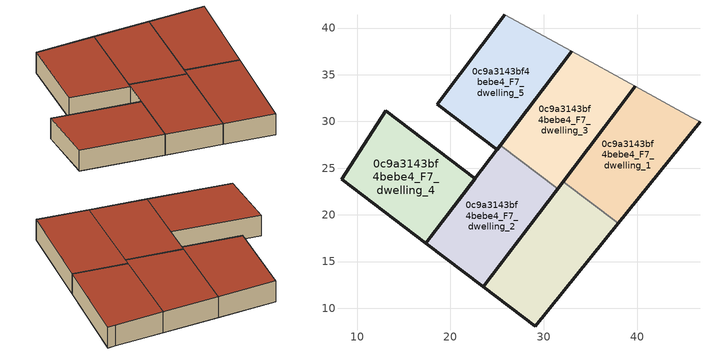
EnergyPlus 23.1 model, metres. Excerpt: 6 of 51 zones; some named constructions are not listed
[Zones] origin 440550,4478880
0c9a3143bf4bebe4_F7_dwelling_0
 floor to 0c9a3143bf4bebe4_F6_dwelling_0 (EU_floor_Construction): 29.07,8.09 37.95,19.09 32.06,23.56 23.52,12.3 z21
 wall outside (EU_wall_Construction): 37.95,19.09 29.07,8.09 23.52,12.3 32.06,23.56 z21:24
 wall to 0c9a3143bf4bebe4_F7_dwelling_1 (EU_wall_Construction): 32.06,23.56 37.95,19.09 z21:24
 roof outside (EU_roof_Construction): 37.95,19.09 29.07,8.09 23.52,12.3 32.06,23.56 z24
0c9a3143bf4bebe4_F7_dwelling_1
 floor to 0c9a3143bf4bebe4_F6_dwelling_1 (EU_floor_Construction): 37.95,19.09 46.73,29.98 45.78,30.48 39.8,33.75 32.06,23.56 z21
 wall outside (EU_wall_Construction): 46.73,29.98 37.95,19.09 / 32.06,23.56 39.8,33.75 z21:24
 wall adiabatic (EU_wall_Construction): 39.8,33.75 45.78,30.48 46.73,29.98 z21:24
 roof outside (EU_roof_Construction): 45.78,30.48 46.73,29.98 37.95,19.09 32.06,23.56 39.8,33.75 z24
0c9a3143bf4bebe4_F7_dwelling_2
 floor to 0c9a3143bf4bebe4_F6_dwelling_2 (EU_floor_Construction): 23.52,12.3 31.48,22.8 25.35,27.46 17.38,16.96 z21
 wall outside (EU_wall_Construction): 31.48,22.8 23.52,12.3 17.38,16.96 25.35,27.46 z21:24
 wall to 0c9a3143bf4bebe4_F7_dwelling_3 (EU_wall_Construction): 25.35,27.46 31.48,22.8 z21:24
 roof outside (EU_roof_Construction): 31.48,22.8 23.52,12.3 17.38,16.96 25.35,27.46 z24
0c9a3143bf4bebe4_F7_dwelling_3
 floor to 0c9a3143bf4bebe4_F6_dwelling_3 (EU_floor_Construction): 31.48,22.8 39.8,33.75 32.97,37.5 25.35,27.46 z21
 wall outside (EU_wall_Construction): 25.35,27.46 32.97,37.5 / 39.8,33.75 31.48,22.8 z21:24
 wall adiabatic (EU_wall_Construction): 32.97,37.5 39.8,33.75 z21:24
 roof outside (EU_roof_Construction): 39.8,33.75 31.48,22.8 25.35,27.46 32.97,37.5 z24
0c9a3143bf4bebe4_F7_dwelling_4
 floor to 0c9a3143bf4bebe4_F6_dwelling_4 (EU_floor_Construction): 17.38,16.96 22.64,23.88 13.08,31.13 8.34,23.83 z21
 wall outside (EU_wall_Construction): 8.34,23.83 13.08,31.13 22.64,23.88 17.38,16.96 8.34,23.83 z21:24
 roof outside (EU_roof_Construction): 22.64,23.88 17.38,16.96 8.34,23.83 13.08,31.13 z24
0c9a3143bf4bebe4_F7_dwelling_5
 floor to 0c9a3143bf4bebe4_F6_dwelling_5 (EU_floor_Construction): 25,26.99 32.97,37.5 25.83,41.41 18.58,31.86 z21
 wall outside (EU_wall_Construction): 32.97,37.5 25,26.99 18.58,31.86 25.83,41.41 z21:24
 wall adiabatic (EU_wall_Construction): 25.83,41.41 32.97,37.5 z21:24
 roof outside (EU_roof_Construction): 32.97,37.5 25,26.99 18.58,31.86 25.83,41.41 z24
[SCHEDULE:FILE] Column Number=1; Rows to Skip at Top=0; Number of Hours of Data=8760; Column Separator=Comma; Interpolate to Timestep=No; Minutes per Item=60; Adjust Schedule for Daylight Savings=Yes
Name | File
EU_Step8_GainSchedule_0c9a3143bf4bebe4_F1_dwelling_5_f000 | ../../schedules/0c9a3143bf4bebe4/0c9a3143bf4bebe4_F1_dwelling_5_f000_gain.csv
EU_Step8_GainSchedule_0c9a3143bf4bebe4_F1_dwelling_6_f000 | ../../schedules/0c9a3143bf4bebe4/0c9a3143bf4bebe4_F1_dwelling_6_f000_gain.csv
EU_Step8_GainSchedule_0c9a3143bf4bebe4_F2_dwelling_0_f000 | ../../schedules/0c9a3143bf4bebe4/0c9a3143bf4bebe4_F2_dwelling_0_f000_gain.csv
EU_Step8_GainSchedule_0c9a3143bf4bebe4_F2_dwelling_1_f000 | ../../schedules/0c9a3143bf4bebe4/0c9a3143bf4bebe4_F2_dwelling_1_f000_gain.csv
EU_Step8_GainSchedule_0c9a3143bf4bebe4_F2_dwelling_2_f000 | ../../schedules/0c9a3143bf4bebe4/0c9a3143bf4bebe4_F2_dwelling_2_f000_gain.csv
EU_Step8_GainSchedule_0c9a3143bf4bebe4_F2_dwelling_3_f000 | ../../schedules/0c9a3143bf4bebe4/0c9a3143bf4bebe4_F2_dwelling_3_f000_gain.csv
EU_Step8_GainSchedule_0c9a3143bf4bebe4_F2_dwelling_4_f000 | ../../schedules/0c9a3143bf4bebe4/0c9a3143bf4bebe4_F2_dwelling_4_f000_gain.csv
EU_Step8_GainSchedule_0c9a3143bf4bebe4_F2_dwelling_5_f000 | ../../schedules/0c9a3143bf4bebe4/0c9a3143bf4bebe4_F2_dwelling_5_f000_gain.csv
EU_Step8_GainSchedule_0c9a3143bf4bebe4_F2_dwelling_6_f000 | ../../schedules/0c9a3143bf4bebe4/0c9a3143bf4bebe4_F2_dwelling_6_f000_gain.csv
EU_Step8_GainSchedule_0c9a3143bf4bebe4_F3_dwelling_0_f000 | ../../schedules/0c9a3143bf4bebe4/0c9a3143bf4bebe4_F3_dwelling_0_f000_gain.csv
EU_Step8_GainSchedule_0c9a3143bf4bebe4_F3_dwelling_1_f000 | ../../schedules/0c9a3143bf4bebe4/0c9a3143bf4bebe4_F3_dwelling_1_f000_gain.csv
EU_Step8_GainSchedule_0c9a3143bf4bebe4_F3_dwelling_2_f000 | ../../schedules/0c9a3143bf4bebe4/0c9a3143bf4bebe4_F3_dwelling_2_f000_gain.csv
EU_Step8_GainSchedule_0c9a3143bf4bebe4_F3_dwelling_3_f000 | ../../schedules/0c9a3143bf4bebe4/0c9a3143bf4bebe4_F3_dwelling_3_f000_gain.csv
EU_Step8_GainSchedule_0c9a3143bf4bebe4_F3_dwelling_4_f000 | ../../schedules/0c9a3143bf4bebe4/0c9a3143bf4bebe4_F3_dwelling_4_f000_gain.csv
EU_Step8_GainSchedule_0c9a3143bf4bebe4_F3_dwelling_5_f000 | ../../schedules/0c9a3143bf4bebe4/0c9a3143bf4bebe4_F3_dwelling_5_f000_gain.csv
EU_Step8_GainSchedule_0c9a3143bf4bebe4_F4_dwelling_0_f000 | ../../schedules/0c9a3143bf4bebe4/0c9a3143bf4bebe4_F4_dwelling_0_f000_gain.csv
EU_Step8_GainSchedule_0c9a3143bf4bebe4_F4_dwelling_1_f000 | ../../schedules/0c9a3143bf4bebe4/0c9a3143bf4bebe4_F4_dwelling_1_f000_gain.csv
EU_Step8_GainSchedule_0c9a3143bf4bebe4_F4_dwelling_2_f000 | ../../schedules/0c9a3143bf4bebe4/0c9a3143bf4bebe4_F4_dwelling_2_f000_gain.csv
EU_Step8_GainSchedule_0c9a3143bf4bebe4_F4_dwelling_3_f000 | ../../schedules/0c9a3143bf4bebe4/0c9a3143bf4bebe4_F4_dwelling_3_f000_gain.csv
EU_Step8_GainSchedule_0c9a3143bf4bebe4_F4_dwelling_4_f000 | ../../schedules/0c9a3143bf4bebe4/0c9a3143bf4bebe4_F4_dwelling_4_f000_gain.csv
EU_Step8_GainSchedule_0c9a3143bf4bebe4_F4_dwelling_5_f000 | ../../schedules/0c9a3143bf4bebe4/0c9a3143bf4bebe4_F4_dwelling_5_f000_gain.csv
EU_Step8_GainSchedule_0c9a3143bf4bebe4_F5_dwelling_0_f000 | ../../schedules/0c9a3143bf4bebe4/0c9a3143bf4bebe4_F5_dwelling_0_f000_gain.csv
EU_Step8_GainSchedule_0c9a3143bf4bebe4_F5_dwelling_1_f000 | ../../schedules/0c9a3143bf4bebe4/0c9a3143bf4bebe4_F5_dwelling_1_f000_gain.csv
EU_Step8_GainSchedule_0c9a3143bf4bebe4_F5_dwelling_2_f000 | ../../schedules/0c9a3143bf4bebe4/0c9a3143bf4bebe4_F5_dwelling_2_f000_gain.csv
EU_Step8_GainSchedule_0c9a3143bf4bebe4_F5_dwelling_3_f000 | ../../schedules/0c9a3143bf4bebe4/0c9a3143bf4bebe4_F5_dwelling_3_f000_gain.csv
EU_Step8_GainSchedule_0c9a3143bf4bebe4_F5_dwelling_4_f000 | ../../schedules/0c9a3143bf4bebe4/0c9a3143bf4bebe4_F5_dwelling_4_f000_gain.csv
EU_Step8_GainSchedule_0c9a3143bf4bebe4_F5_dwelling_5_f000 | ../../schedules/0c9a3143bf4bebe4/0c9a3143bf4bebe4_F5_dwelling_5_f000_gain.csv
EU_Step8_GainSchedule_0c9a3143bf4bebe4_F6_dwelling_0_f000 | ../../schedules/0c9a3143bf4bebe4/0c9a3143bf4bebe4_F6_dwelling_0_f000_gain.csv
EU_Step8_GainSchedule_0c9a3143bf4bebe4_F6_dwelling_1_f000 | ../../schedules/0c9a3143bf4bebe4/0c9a3143bf4bebe4_F6_dwelling_1_f000_gain.csv
EU_Step8_GainSchedule_0c9a3143bf4bebe4_F6_dwelling_2_f000 | ../../schedules/0c9a3143bf4bebe4/0c9a3143bf4bebe4_F6_dwelling_2_f000_gain.csv
EU_Step8_GainSchedule_0c9a3143bf4bebe4_F6_dwelling_3_f000 | ../../schedules/0c9a3143bf4bebe4/0c9a3143bf4bebe4_F6_dwelling_3_f000_gain.csv
EU_Step8_GainSchedule_0c9a3143bf4bebe4_F6_dwelling_4_f000 | ../../schedules/0c9a3143bf4bebe4/0c9a3143bf4bebe4_F6_dwelling_4_f000_gain.csv
EU_Step8_GainSchedule_0c9a3143bf4bebe4_F6_dwelling_5_f000 | ../../schedules/0c9a3143bf4bebe4/0c9a3143bf4bebe4_F6_dwelling_5_f000_gain.csv
